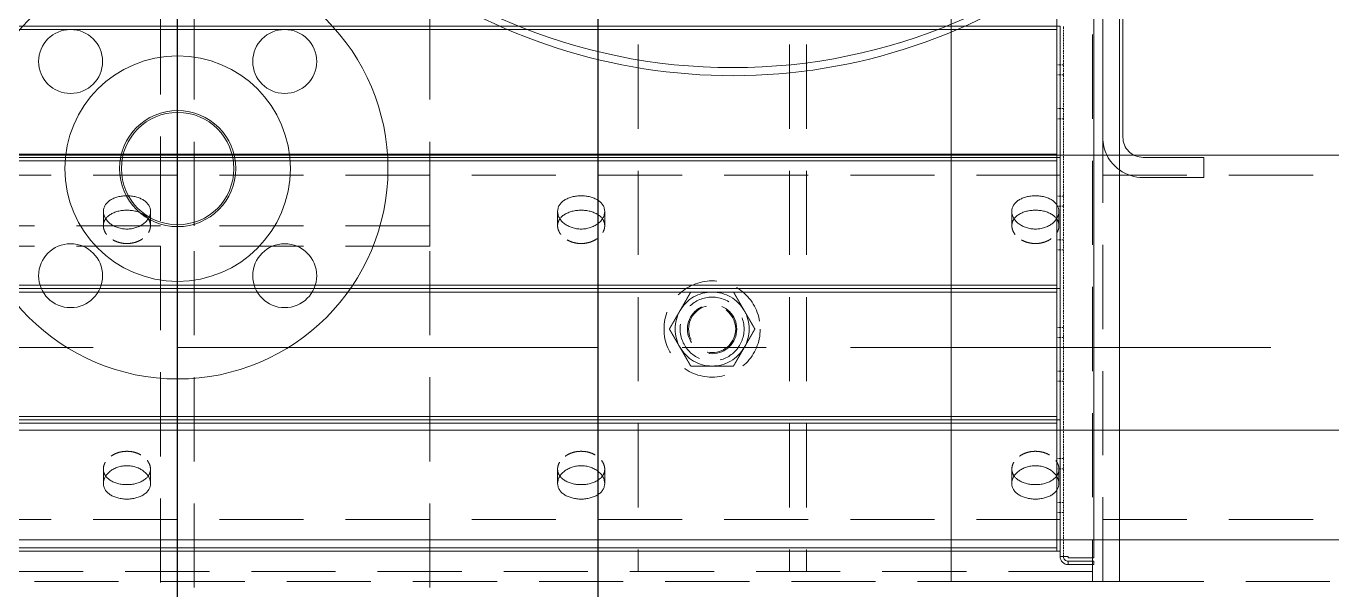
# Model space of a CAD drawing. Header units: millimetres. Extents: x -46397 to 283259, y -8690 to 23983.
# Drawn here: x 3368.2 to 3756.3, y 542.2 to 709.7 of the extents above; entities that cross this region are included whole.
import ezdxf

# ---------------------------------------------------------------- set-up
doc = ezdxf.new("R2010")
doc.units = ezdxf.units.MM
for name, pattern in [('CENTER', [2, 1.25, -0.25, 0.25, -0.25]), ('HIDDEN', [0.375, 0.25, -0.125]), ('HIDDENX2', [0.75, 0.5, -0.25])]:
    doc.linetypes.add(name, pattern=pattern)
for name, color, linetype, lineweight in [('CHUAN NET KHUAT', 4, 'HIDDEN', 0), ('DUONGCHINH', 7, 'Continuous', 25), ('DUONGTAM', 1, 'CENTER', 0)]:
    doc.layers.add(name, color=color, linetype=linetype, lineweight=lineweight)
doc.layers.add('flashshoot', color=7, linetype='Continuous')

# ---------------------------------------------------------------- blocks, each defined once
blk = doc.blocks.new('A$Cd0a137ae')
at = {"color": 3, "linetype": 'HIDDENX2', "lineweight": 0, "ltscale": 50}
for radius in [605, 600, 600]:
    blk.add_circle((0, 2.33), radius, dxfattribs=at)
at = {"color": 2, "linetype": 'Continuous', "lineweight": 0}
blk.add_arc((0, 2.33), 606, 270, 90, dxfattribs=at)
at = {"layer": 'DUONGCHINH', "color": 2}
blk.add_circle((0, 2.33), 606, dxfattribs=at)
at = {"layer": 'DUONGTAM', "ltscale": 100}
blk.add_line((0, 608.33), (0, -603.67), dxfattribs=at)
blk = doc.blocks.new('A$C5f191858')
at = {"color": 150, "linetype": 'Continuous', "lineweight": 0, "ltscale": 10}
for p, q in [((277.67, 438.41), (277.67, -433.74)), ((196.67, 289.33), (196.67, 307.34)), ((202.67, 307.34), (196.67, 307.34)), ((202.67, 307.34), (202.67, 289.33)), ((-195.33, 283.33), (190.67, 283.33)), ((322.67, 282.33), (-327.33, 282.33)), ((322.67, 232.33), (322.67, 282.33)), ((322.67, 232.33), (-327.33, 232.33))]:
    blk.add_line(p, q, dxfattribs=at)
at = {"color": 1, "linetype": 'HIDDENX2', "lineweight": 0, "ltscale": 10}
blk.add_line((322.67, 274.33), (319.67, 274.33), dxfattribs=at)
at = {"color": 150, "linetype": 'Continuous', "lineweight": 0, "ltscale": 10}
for radius, start, end in [(6, 270, 0), (12, 324.3147, 360)]:
    blk.add_arc((190.67, 289.33), radius, start, end, dxfattribs=at)
at = {"layer": 'CHUAN NET KHUAT', "ltscale": 100}
for p, q in [((322.67, 282.33), (322.67, 505.18)), ((322.67, 277.33), (-327.33, 277.33)), ((190.67, 277.33), (-195.33, 277.33)), ((-327.33, 274.33), (322.67, 274.33)), ((319.67, 274.33), (319.67, -269.67)), ((322.67, -227.67), (322.67, 232.33)), ((-324.33, 189.25), (319.67, 189.25)), ((-324.33, 184.25), (319.67, 184.25)), ((-324.33, 139.25), (319.67, 139.25))]:
    blk.add_line(p, q, dxfattribs=at)
at = {"layer": 'CHUAN NET KHUAT', "ltscale": 50}
for radius in [14.3, 9.5, 7.33, 7]:
    blk.add_circle((247.67, 161.25), radius, dxfattribs=at)
for centre, radius, start, end in [((190.67, 289.33), 12, 270, 324.3147), ((247.67, 161.25), 11, 120, 180), ((247.67, 161.25), 11, 60, 120), ((247.67, 161.25), 11, 0, 60), ((247.67, 161.25), 11, 180, 240), ((247.67, 161.25), 11, 300, 0), ((247.67, 161.25), 11, 240, 300)]:
    blk.add_arc(centre, radius, start, end, dxfattribs=at)
for points, weights in [([(242.17, 170.78), (239.62, 169.31), (236.67, 167.6)], [1, 1.03799156647, 1.00007075032]), ([(247.67, 173.96), (244.72, 172.25), (242.17, 170.78)], [1.00007075032, 1.03799156647, 1]), ([(253.17, 170.78), (250.62, 172.25), (247.67, 173.96)], [1, 1.03799156647, 1.00007075032]), ([(258.67, 167.6), (255.72, 169.31), (253.17, 170.78)], [1.00007075032, 1.03799156647, 1]), ([(236.67, 167.6), (236.67, 164.2), (236.67, 161.25)], [1.00007075032, 1.03799156647, 1]), ([(258.67, 161.25), (258.67, 164.2), (258.67, 167.6)], [1, 1.03799156647, 1.00007075032]), ([(236.67, 161.25), (236.67, 158.31), (236.67, 154.9)], [1, 1.03799156647, 1.00007075032]), ([(258.67, 154.9), (258.67, 158.31), (258.67, 161.25)], [1.00007075032, 1.03799156647, 1]), ([(236.67, 154.9), (239.62, 153.2), (242.17, 151.73)], [1.00007075032, 1.03799156647, 1]), ([(242.17, 151.73), (244.72, 150.25), (247.67, 148.55)], [1, 1.03799156647, 1.00007075032]), ([(247.67, 148.55), (250.62, 150.25), (253.17, 151.73)], [1.00007075032, 1.03799156647, 1]), ([(253.17, 151.73), (255.72, 153.2), (258.67, 154.9)], [1, 1.03799156647, 1.00007075032])]:
    blk.add_rational_spline(points, weights, degree=2, dxfattribs=at)
blk = doc.blocks.new('A$Cd06b7b12')
at = {"color": 2, "linetype": 'Continuous', "lineweight": 0}
for p, q in [((2.05, 272.33), (317.95, 272.33)), ((317.95, 264.73), (317.95, 272.33)), ((319, 272.33), (320, 272.33)), ((319, 264.73), (319, 272.33)), ((320, 272.33), (320, 264.73)), ((317.95, 264.73), (317.6, 264.73)), ((317.6, 264.73), (317.6, 262.33)), ((320, 264.73), (319, 264.73)), ((160, 261.33), (121, 261.33)), ((160, 262.33), (199, 262.33)), ((160, 262.33), (160, 261.33)), ((199, 261.33), (160, 261.33)), ((160, -256.67), (160, 261.33)), ((161, -256.67), (161, 261.33)), ((198, 261.33), (198, -256.67)), ((238, 262.33), (199, 262.33)), ((199, 262.33), (199, 261.33)), ((238, 261.33), (199, 261.33)), ((199, 261.33), (199, -256.67)), ((200, -256.67), (200, 261.33)), ((237, 261.33), (237, -256.67)), ((238, 262.33), (277, 262.33)), ((238, 262.33), (238, 261.33)), ((277, 261.33), (238, 261.33)), ((238, -256.67), (238, 261.33)), ((239, -256.67), (239, 261.33)), ((276, 261.33), (276, -256.67)), ((317.6, 262.33), (277, 262.33)), ((277, 262.33), (277, 261.33)), ((277, 261.33), (277, -256.67)), ((316, 261.33), (277, 261.33)), ((278, -256.67), (278, 261.33)), ((315, 261.33), (315, -256.67)), ((316, 262.33), (316, 261.33)), ((316, 261.33), (316, -256.67))]:
    blk.add_line(p, q, dxfattribs=at)
at = {"color": 4, "linetype": 'HIDDENX2', "lineweight": 0}
for p, q in [((317.6, 263.33), (160, 263.33)), ((171.5, 263.33), (171.5, 262.33)), ((171.5, 262.33), (171.5, 261.33)), ((174.5, 263.33), (174.5, 262.33)), ((174.5, 262.33), (174.5, 261.33)), ((184.5, 263.33), (184.5, 262.33)), ((184.5, 262.33), (184.5, 261.33)), ((187.5, 263.33), (187.5, 262.33)), ((187.5, 262.33), (187.5, 261.33)), ((210.5, 263.33), (210.5, 262.33)), ((210.5, 262.33), (210.5, 261.33)), ((213.5, 263.33), (213.5, 262.33)), ((213.5, 262.33), (213.5, 261.33)), ((223.5, 263.33), (223.5, 262.33)), ((223.5, 262.33), (223.5, 261.33)), ((226.5, 263.33), (226.5, 262.33)), ((226.5, 262.33), (226.5, 261.33)), ((249.5, 263.33), (249.5, 262.33)), ((249.5, 262.33), (249.5, 261.33)), ((252.5, 263.33), (252.5, 262.33)), ((252.5, 262.33), (252.5, 261.33)), ((262.5, 263.33), (262.5, 262.33)), ((262.5, 262.33), (262.5, 261.33)), ((265.5, 263.33), (265.5, 262.33)), ((265.5, 262.33), (265.5, 261.33)), ((288.5, 263.33), (288.5, 262.33)), ((288.5, 262.33), (288.5, 261.33)), ((291.5, 263.33), (291.5, 262.33)), ((291.5, 262.33), (291.5, 261.33)), ((301.5, 263.33), (301.5, 262.33)), ((301.5, 262.33), (301.5, 261.33)), ((304.5, 263.33), (304.5, 262.33)), ((304.5, 262.33), (304.5, 261.33))]:
    blk.add_line(p, q, dxfattribs=at)
at = {"color": 2, "linetype": 'Continuous', "lineweight": 0}
for radius, end in [(1.4, 360), (2.4, 0)]:
    blk.add_arc((317.6, 264.73), radius, 270, end, dxfattribs=at)
blk = doc.blocks.new('A$C87972526')
at = {"color": 5, "linetype": 'Continuous', "lineweight": 0}
blk.add_circle((0, 2.34), 656, dxfattribs=at)
blk = doc.blocks.new('ksajd jkajkdqwe')
at = {"color": 2, "linetype": 'Continuous', "lineweight": 0, "ltscale": 10}
for centre, radius in [((5004.75, -199.95), 62.5), ((4972.93, -168.13), 9.5), ((5036.57, -168.13), 9.5), ((5004.75, -199.95), 33.5), ((5004.75, -199.95), 17.25), ((5004.75, -199.95), 16.7), ((4972.93, -231.77), 9.5), ((5036.57, -231.77), 9.5)]:
    blk.add_circle(centre, radius, dxfattribs=at)
blk.add_arc((5169.67, -2.33), 170, 214.6951, 0, dxfattribs=at)
blk = doc.blocks.new('A$C709efb1f')
at = {"color": 150, "linetype": 'Continuous', "lineweight": 0, "ltscale": 10}
for p, q in [((195.98, 1125), (195.98, -3000)), ((310.28, 1125), (310.28, -3000))]:
    blk.add_line(p, q, dxfattribs=at)
at = {"color": 1, "linetype": 'HIDDENX2', "lineweight": 0, "ltscale": 50}
for p, q in [((202, 1125), (202, -3000)), ((304.26, 1125), (304.26, -3000))]:
    blk.add_line(p, q, dxfattribs=at)
at = {"color": 1, "linetype": 'HIDDENX2', "lineweight": 0, "ltscale": 10}
for p, q in [((212.72, 262), (216.98, 262)), ((289.29, 262), (293.54, 262)), ((212.72, 248), (216.98, 248)), ((289.29, 248), (293.54, 248)), ((212.72, 127), (216.98, 127)), ((289.29, 127), (293.54, 127)), ((212.72, 113), (216.98, 113)), ((289.29, 113), (293.54, 113)), ((212.72, -8), (216.98, -8)), ((289.29, -8), (293.54, -8)), ((212.72, -22), (216.98, -22)), ((289.29, -22), (293.54, -22))]:
    blk.add_line(p, q, dxfattribs=at)
at = {"color": 150, "linetype": 'Continuous', "lineweight": 0, "ltscale": 10}
for points, knots in [([(217.97, 255), (217.97, 254.56), (217.94, 254.11), (217.8, 253.2), (217.69, 252.75), (217.41, 251.89), (217.24, 251.48), (216.84, 250.71), (216.61, 250.36), (216.13, 249.74), (215.87, 249.45), (215.29, 248.93), (214.98, 248.71), (214.34, 248.35), (214.01, 248.22), (213.36, 248.04), (213.03, 248), (212.41, 248), (212.09, 248.04), (211.47, 248.22), (211.16, 248.35), (210.58, 248.71), (210.3, 248.93), (209.8, 249.45), (209.57, 249.74), (209.17, 250.36), (208.99, 250.71), (208.66, 251.48), (208.52, 251.89), (208.3, 252.75), (208.21, 253.2), (208.1, 254.11), (208.07, 254.56), (208.07, 255.44), (208.1, 255.89), (208.21, 256.8), (208.3, 257.25), (208.52, 258.11), (208.66, 258.52), (208.99, 259.29), (209.17, 259.64), (209.57, 260.26), (209.8, 260.55), (210.3, 261.07), (210.58, 261.29), (211.16, 261.65), (211.47, 261.78), (212.09, 261.96), (212.41, 262), (213.03, 262), (213.36, 261.96), (214.01, 261.78), (214.34, 261.65), (214.98, 261.29), (215.29, 261.07), (215.87, 260.55), (216.13, 260.26), (216.61, 259.64), (216.84, 259.29), (217.24, 258.52), (217.41, 258.11), (217.69, 257.25), (217.8, 256.8), (217.94, 255.89), (217.97, 255.44), (217.97, 255)], [0, 0, 0, 0, 1.319832, 1.319832, 2.639664, 2.639664, 3.959497, 3.959497, 5.279329, 5.279329, 6.599151, 6.599151, 7.918973, 7.918973, 9.238795, 9.238795, 10.558617, 10.558617, 11.878439, 11.878439, 13.198261, 13.198261, 14.518084, 14.518084, 15.837906, 15.837906, 17.157738, 17.157738, 18.47757, 18.47757, 19.797402, 19.797402, 21.117235, 21.117235, 22.437067, 22.437067, 23.756899, 23.756899, 25.076731, 25.076731, 26.396564, 26.396564, 27.716386, 27.716386, 29.036208, 29.036208, 30.35603, 30.35603, 31.675852, 31.675852, 32.995674, 32.995674, 34.315496, 34.315496, 35.635318, 35.635318, 36.95514, 36.95514, 38.274973, 38.274973, 39.594805, 39.594805, 40.914637, 40.914637, 42.234469, 42.234469, 42.234469, 42.234469]), ([(214.91, 261.32), (214.7, 261.17), (214.5, 261), (214.07, 260.55), (213.84, 260.26), (213.45, 259.64), (213.26, 259.29), (212.94, 258.52), (212.81, 258.11), (212.58, 257.25), (212.5, 256.8), (212.39, 255.89), (212.37, 255.44), (212.37, 254.56), (212.39, 254.11), (212.5, 253.2), (212.58, 252.75), (212.81, 251.89), (212.94, 251.48), (213.26, 250.71), (213.45, 250.36), (213.84, 249.74), (214.07, 249.45), (214.5, 249), (214.7, 248.83), (214.91, 248.68)], [13.547032, 13.547032, 13.547032, 13.547032, 14.522015, 14.522015, 15.842193, 15.842193, 17.162386, 17.162386, 18.48258, 18.48258, 19.802773, 19.802773, 21.122966, 21.122966, 22.44316, 22.44316, 23.763353, 23.763353, 25.083546, 25.083546, 26.40374, 26.40374, 27.723917, 27.723917, 28.6989, 28.6989, 28.6989, 28.6989]), ([(288.29, 255), (288.29, 255.44), (288.32, 255.89), (288.46, 256.8), (288.57, 257.25), (288.85, 258.11), (289.03, 258.52), (289.43, 259.29), (289.65, 259.64), (290.13, 260.26), (290.4, 260.55), (290.97, 261.07), (291.28, 261.29), (291.92, 261.65), (292.25, 261.78), (292.91, 261.96), (293.23, 262), (293.85, 262), (294.17, 261.96), (294.8, 261.78), (295.1, 261.65), (295.68, 261.29), (295.96, 261.07), (296.46, 260.55), (296.69, 260.26), (297.09, 259.64), (297.28, 259.29), (297.6, 258.52), (297.74, 258.11), (297.97, 257.25), (298.05, 256.8), (298.16, 255.89), (298.19, 255.44), (298.19, 254.56), (298.16, 254.11), (298.05, 253.2), (297.97, 252.75), (297.74, 251.89), (297.6, 251.48), (297.28, 250.71), (297.09, 250.36), (296.69, 249.74), (296.46, 249.45), (295.96, 248.93), (295.68, 248.71), (295.1, 248.35), (294.8, 248.22), (294.17, 248.04), (293.85, 248), (293.23, 248), (292.91, 248.04), (292.25, 248.22), (291.92, 248.35), (291.28, 248.71), (290.97, 248.93), (290.4, 249.45), (290.13, 249.74), (289.65, 250.36), (289.43, 250.71), (289.03, 251.48), (288.85, 251.89), (288.57, 252.75), (288.46, 253.2), (288.32, 254.11), (288.29, 254.56), (288.29, 255)], [0, 0, 0, 0, 1.319832, 1.319832, 2.639664, 2.639664, 3.959497, 3.959497, 5.279329, 5.279329, 6.599151, 6.599151, 7.918973, 7.918973, 9.238795, 9.238795, 10.558617, 10.558617, 11.878439, 11.878439, 13.198261, 13.198261, 14.518084, 14.518084, 15.837906, 15.837906, 17.157738, 17.157738, 18.47757, 18.47757, 19.797402, 19.797402, 21.117235, 21.117235, 22.437067, 22.437067, 23.756899, 23.756899, 25.076731, 25.076731, 26.396564, 26.396564, 27.716386, 27.716386, 29.036208, 29.036208, 30.35603, 30.35603, 31.675852, 31.675852, 32.995674, 32.995674, 34.315496, 34.315496, 35.635318, 35.635318, 36.95514, 36.95514, 38.274973, 38.274973, 39.594805, 39.594805, 40.914637, 40.914637, 42.234469, 42.234469, 42.234469, 42.234469]), ([(291.35, 248.68), (291.56, 248.83), (291.76, 249), (292.19, 249.45), (292.42, 249.74), (292.81, 250.36), (293, 250.71), (293.32, 251.48), (293.46, 251.89), (293.68, 252.75), (293.76, 253.2), (293.87, 254.11), (293.9, 254.56), (293.9, 255.44), (293.87, 255.89), (293.76, 256.8), (293.68, 257.25), (293.46, 258.11), (293.32, 258.52), (293, 259.29), (292.81, 259.64), (292.42, 260.26), (292.19, 260.55), (291.76, 261), (291.56, 261.17), (291.35, 261.32)], [13.547032, 13.547032, 13.547032, 13.547032, 14.522015, 14.522015, 15.842193, 15.842193, 17.162386, 17.162386, 18.48258, 18.48258, 19.802773, 19.802773, 21.122966, 21.122966, 22.44316, 22.44316, 23.763353, 23.763353, 25.083546, 25.083546, 26.40374, 26.40374, 27.723917, 27.723917, 28.6989, 28.6989, 28.6989, 28.6989]), ([(217.97, 120), (217.97, 119.56), (217.94, 119.11), (217.8, 118.2), (217.69, 117.75), (217.41, 116.89), (217.24, 116.48), (216.84, 115.71), (216.61, 115.36), (216.13, 114.74), (215.87, 114.45), (215.29, 113.93), (214.98, 113.71), (214.34, 113.35), (214.01, 113.22), (213.36, 113.04), (213.03, 113), (212.41, 113), (212.09, 113.04), (211.47, 113.22), (211.16, 113.35), (210.58, 113.71), (210.3, 113.93), (209.8, 114.45), (209.57, 114.74), (209.17, 115.36), (208.99, 115.71), (208.66, 116.48), (208.52, 116.89), (208.3, 117.75), (208.21, 118.2), (208.1, 119.11), (208.07, 119.56), (208.07, 120.44), (208.1, 120.89), (208.21, 121.8), (208.3, 122.25), (208.52, 123.11), (208.66, 123.52), (208.99, 124.29), (209.17, 124.64), (209.57, 125.26), (209.8, 125.55), (210.3, 126.07), (210.58, 126.29), (211.16, 126.65), (211.47, 126.78), (212.09, 126.96), (212.41, 127), (213.03, 127), (213.36, 126.96), (214.01, 126.78), (214.34, 126.65), (214.98, 126.29), (215.29, 126.07), (215.87, 125.55), (216.13, 125.26), (216.61, 124.64), (216.84, 124.29), (217.24, 123.52), (217.41, 123.11), (217.69, 122.25), (217.8, 121.8), (217.94, 120.89), (217.97, 120.44), (217.97, 120)], [0, 0, 0, 0, 1.319832, 1.319832, 2.639664, 2.639664, 3.959497, 3.959497, 5.279329, 5.279329, 6.599151, 6.599151, 7.918973, 7.918973, 9.238795, 9.238795, 10.558617, 10.558617, 11.878439, 11.878439, 13.198261, 13.198261, 14.518084, 14.518084, 15.837906, 15.837906, 17.157738, 17.157738, 18.47757, 18.47757, 19.797402, 19.797402, 21.117235, 21.117235, 22.437067, 22.437067, 23.756899, 23.756899, 25.076731, 25.076731, 26.396564, 26.396564, 27.716386, 27.716386, 29.036208, 29.036208, 30.35603, 30.35603, 31.675852, 31.675852, 32.995674, 32.995674, 34.315496, 34.315496, 35.635318, 35.635318, 36.95514, 36.95514, 38.274973, 38.274973, 39.594805, 39.594805, 40.914637, 40.914637, 42.234469, 42.234469, 42.234469, 42.234469]), ([(214.91, 126.32), (214.7, 126.17), (214.5, 126), (214.07, 125.55), (213.84, 125.26), (213.45, 124.64), (213.26, 124.29), (212.94, 123.52), (212.81, 123.11), (212.58, 122.25), (212.5, 121.8), (212.39, 120.89), (212.37, 120.44), (212.37, 119.56), (212.39, 119.11), (212.5, 118.2), (212.58, 117.75), (212.81, 116.89), (212.94, 116.48), (213.26, 115.71), (213.45, 115.36), (213.84, 114.74), (214.07, 114.45), (214.5, 114), (214.7, 113.83), (214.91, 113.68)], [13.547032, 13.547032, 13.547032, 13.547032, 14.522015, 14.522015, 15.842193, 15.842193, 17.162386, 17.162386, 18.48258, 18.48258, 19.802773, 19.802773, 21.122966, 21.122966, 22.44316, 22.44316, 23.763353, 23.763353, 25.083546, 25.083546, 26.40374, 26.40374, 27.723917, 27.723917, 28.6989, 28.6989, 28.6989, 28.6989]), ([(288.29, 120), (288.29, 120.44), (288.32, 120.89), (288.46, 121.8), (288.57, 122.25), (288.85, 123.11), (289.03, 123.52), (289.43, 124.29), (289.65, 124.64), (290.13, 125.26), (290.4, 125.55), (290.97, 126.07), (291.28, 126.29), (291.92, 126.65), (292.25, 126.78), (292.91, 126.96), (293.23, 127), (293.85, 127), (294.17, 126.96), (294.8, 126.78), (295.1, 126.65), (295.68, 126.29), (295.96, 126.07), (296.46, 125.55), (296.69, 125.26), (297.09, 124.64), (297.28, 124.29), (297.6, 123.52), (297.74, 123.11), (297.97, 122.25), (298.05, 121.8), (298.16, 120.89), (298.19, 120.44), (298.19, 119.56), (298.16, 119.11), (298.05, 118.2), (297.97, 117.75), (297.74, 116.89), (297.6, 116.48), (297.28, 115.71), (297.09, 115.36), (296.69, 114.74), (296.46, 114.45), (295.96, 113.93), (295.68, 113.71), (295.1, 113.35), (294.8, 113.22), (294.17, 113.04), (293.85, 113), (293.23, 113), (292.91, 113.04), (292.25, 113.22), (291.92, 113.35), (291.28, 113.71), (290.97, 113.93), (290.4, 114.45), (290.13, 114.74), (289.65, 115.36), (289.43, 115.71), (289.03, 116.48), (288.85, 116.89), (288.57, 117.75), (288.46, 118.2), (288.32, 119.11), (288.29, 119.56), (288.29, 120)], [0, 0, 0, 0, 1.319832, 1.319832, 2.639664, 2.639664, 3.959497, 3.959497, 5.279329, 5.279329, 6.599151, 6.599151, 7.918973, 7.918973, 9.238795, 9.238795, 10.558617, 10.558617, 11.878439, 11.878439, 13.198261, 13.198261, 14.518084, 14.518084, 15.837906, 15.837906, 17.157738, 17.157738, 18.47757, 18.47757, 19.797402, 19.797402, 21.117235, 21.117235, 22.437067, 22.437067, 23.756899, 23.756899, 25.076731, 25.076731, 26.396564, 26.396564, 27.716386, 27.716386, 29.036208, 29.036208, 30.35603, 30.35603, 31.675852, 31.675852, 32.995674, 32.995674, 34.315496, 34.315496, 35.635318, 35.635318, 36.95514, 36.95514, 38.274973, 38.274973, 39.594805, 39.594805, 40.914637, 40.914637, 42.234469, 42.234469, 42.234469, 42.234469]), ([(291.35, 113.68), (291.56, 113.83), (291.76, 114), (292.19, 114.45), (292.42, 114.74), (292.81, 115.36), (293, 115.71), (293.32, 116.48), (293.46, 116.89), (293.68, 117.75), (293.76, 118.2), (293.87, 119.11), (293.9, 119.56), (293.9, 120.44), (293.87, 120.89), (293.76, 121.8), (293.68, 122.25), (293.46, 123.11), (293.32, 123.52), (293, 124.29), (292.81, 124.64), (292.42, 125.26), (292.19, 125.55), (291.76, 126), (291.56, 126.17), (291.35, 126.32)], [13.547032, 13.547032, 13.547032, 13.547032, 14.522015, 14.522015, 15.842193, 15.842193, 17.162386, 17.162386, 18.48258, 18.48258, 19.802773, 19.802773, 21.122966, 21.122966, 22.44316, 22.44316, 23.763353, 23.763353, 25.083546, 25.083546, 26.40374, 26.40374, 27.723917, 27.723917, 28.6989, 28.6989, 28.6989, 28.6989]), ([(217.97, -15), (217.97, -15.44), (217.94, -15.89), (217.8, -16.8), (217.69, -17.25), (217.41, -18.11), (217.24, -18.52), (216.84, -19.29), (216.61, -19.64), (216.13, -20.26), (215.87, -20.55), (215.29, -21.07), (214.98, -21.29), (214.34, -21.65), (214.01, -21.78), (213.36, -21.96), (213.03, -22), (212.41, -22), (212.09, -21.96), (211.47, -21.78), (211.16, -21.65), (210.58, -21.29), (210.3, -21.07), (209.8, -20.55), (209.57, -20.26), (209.17, -19.64), (208.99, -19.29), (208.66, -18.52), (208.52, -18.11), (208.3, -17.25), (208.21, -16.8), (208.1, -15.89), (208.07, -15.44), (208.07, -14.56), (208.1, -14.11), (208.21, -13.2), (208.3, -12.75), (208.52, -11.89), (208.66, -11.48), (208.99, -10.71), (209.17, -10.36), (209.57, -9.74), (209.8, -9.45), (210.3, -8.93), (210.58, -8.71), (211.16, -8.35), (211.47, -8.22), (212.09, -8.04), (212.41, -8), (213.03, -8), (213.36, -8.04), (214.01, -8.22), (214.34, -8.35), (214.98, -8.71), (215.29, -8.93), (215.87, -9.45), (216.13, -9.74), (216.61, -10.36), (216.84, -10.71), (217.24, -11.48), (217.41, -11.89), (217.69, -12.75), (217.8, -13.2), (217.94, -14.11), (217.97, -14.56), (217.97, -15)], [0, 0, 0, 0, 1.319832, 1.319832, 2.639664, 2.639664, 3.959497, 3.959497, 5.279329, 5.279329, 6.599151, 6.599151, 7.918973, 7.918973, 9.238795, 9.238795, 10.558617, 10.558617, 11.878439, 11.878439, 13.198261, 13.198261, 14.518084, 14.518084, 15.837906, 15.837906, 17.157738, 17.157738, 18.47757, 18.47757, 19.797402, 19.797402, 21.117235, 21.117235, 22.437067, 22.437067, 23.756899, 23.756899, 25.076731, 25.076731, 26.396564, 26.396564, 27.716386, 27.716386, 29.036208, 29.036208, 30.35603, 30.35603, 31.675852, 31.675852, 32.995674, 32.995674, 34.315496, 34.315496, 35.635318, 35.635318, 36.95514, 36.95514, 38.274973, 38.274973, 39.594805, 39.594805, 40.914637, 40.914637, 42.234469, 42.234469, 42.234469, 42.234469]), ([(214.91, -8.68), (214.7, -8.83), (214.5, -9), (214.07, -9.45), (213.84, -9.74), (213.45, -10.36), (213.26, -10.71), (212.94, -11.48), (212.81, -11.89), (212.58, -12.75), (212.5, -13.2), (212.39, -14.11), (212.37, -14.56), (212.37, -15.44), (212.39, -15.89), (212.5, -16.8), (212.58, -17.25), (212.81, -18.11), (212.94, -18.52), (213.26, -19.29), (213.45, -19.64), (213.84, -20.26), (214.07, -20.55), (214.5, -21), (214.7, -21.17), (214.91, -21.32)], [13.547032, 13.547032, 13.547032, 13.547032, 14.522015, 14.522015, 15.842193, 15.842193, 17.162386, 17.162386, 18.48258, 18.48258, 19.802773, 19.802773, 21.122966, 21.122966, 22.44316, 22.44316, 23.763353, 23.763353, 25.083546, 25.083546, 26.40374, 26.40374, 27.723917, 27.723917, 28.6989, 28.6989, 28.6989, 28.6989]), ([(288.29, -15), (288.29, -14.56), (288.32, -14.11), (288.46, -13.2), (288.57, -12.75), (288.85, -11.89), (289.03, -11.48), (289.43, -10.71), (289.65, -10.36), (290.13, -9.74), (290.4, -9.45), (290.97, -8.93), (291.28, -8.71), (291.92, -8.35), (292.25, -8.22), (292.91, -8.04), (293.23, -8), (293.85, -8), (294.17, -8.04), (294.8, -8.22), (295.1, -8.35), (295.68, -8.71), (295.96, -8.93), (296.46, -9.45), (296.69, -9.74), (297.09, -10.36), (297.28, -10.71), (297.6, -11.48), (297.74, -11.89), (297.97, -12.75), (298.05, -13.2), (298.16, -14.11), (298.19, -14.56), (298.19, -15.44), (298.16, -15.89), (298.05, -16.8), (297.97, -17.25), (297.74, -18.11), (297.6, -18.52), (297.28, -19.29), (297.09, -19.64), (296.69, -20.26), (296.46, -20.55), (295.96, -21.07), (295.68, -21.29), (295.1, -21.65), (294.8, -21.78), (294.17, -21.96), (293.85, -22), (293.23, -22), (292.91, -21.96), (292.25, -21.78), (291.92, -21.65), (291.28, -21.29), (290.97, -21.07), (290.4, -20.55), (290.13, -20.26), (289.65, -19.64), (289.43, -19.29), (289.03, -18.52), (288.85, -18.11), (288.57, -17.25), (288.46, -16.8), (288.32, -15.89), (288.29, -15.44), (288.29, -15)], [0, 0, 0, 0, 1.319832, 1.319832, 2.639664, 2.639664, 3.959497, 3.959497, 5.279329, 5.279329, 6.599151, 6.599151, 7.918973, 7.918973, 9.238795, 9.238795, 10.558617, 10.558617, 11.878439, 11.878439, 13.198261, 13.198261, 14.518084, 14.518084, 15.837906, 15.837906, 17.157738, 17.157738, 18.47757, 18.47757, 19.797402, 19.797402, 21.117235, 21.117235, 22.437067, 22.437067, 23.756899, 23.756899, 25.076731, 25.076731, 26.396564, 26.396564, 27.716386, 27.716386, 29.036208, 29.036208, 30.35603, 30.35603, 31.675852, 31.675852, 32.995674, 32.995674, 34.315496, 34.315496, 35.635318, 35.635318, 36.95514, 36.95514, 38.274973, 38.274973, 39.594805, 39.594805, 40.914637, 40.914637, 42.234469, 42.234469, 42.234469, 42.234469]), ([(291.35, -21.32), (291.56, -21.17), (291.76, -21), (292.19, -20.55), (292.42, -20.26), (292.81, -19.64), (293, -19.29), (293.32, -18.52), (293.46, -18.11), (293.68, -17.25), (293.76, -16.8), (293.87, -15.89), (293.9, -15.44), (293.9, -14.56), (293.87, -14.11), (293.76, -13.2), (293.68, -12.75), (293.46, -11.89), (293.32, -11.48), (293, -10.71), (292.81, -10.36), (292.42, -9.74), (292.19, -9.45), (291.76, -9), (291.56, -8.83), (291.35, -8.68)], [13.547032, 13.547032, 13.547032, 13.547032, 14.522015, 14.522015, 15.842193, 15.842193, 17.162386, 17.162386, 18.48258, 18.48258, 19.802773, 19.802773, 21.122966, 21.122966, 22.44316, 22.44316, 23.763353, 23.763353, 25.083546, 25.083546, 26.40374, 26.40374, 27.723917, 27.723917, 28.6989, 28.6989, 28.6989, 28.6989])]:
    blk.add_open_spline(points, degree=3, knots=knots, dxfattribs=at)
at = {"color": 1, "linetype": 'HIDDENX2', "lineweight": 0, "ltscale": 10}
for points, knots in [([(222.27, 255), (222.27, 255.44), (222.23, 255.89), (222.09, 256.8), (221.98, 257.25), (221.7, 258.11), (221.52, 258.52), (221.12, 259.29), (220.89, 259.64), (220.41, 260.26), (220.14, 260.55), (219.55, 261.07), (219.24, 261.29), (218.6, 261.65), (218.27, 261.78), (217.61, 261.96), (217.29, 262), (216.67, 262), (216.35, 261.96), (215.73, 261.78), (215.42, 261.65), (215.06, 261.42), (214.98, 261.37), (214.91, 261.32)], [0, 0, 0, 0, 1.320193, 1.320193, 2.640387, 2.640387, 3.96058, 3.96058, 5.280773, 5.280773, 6.600951, 6.600951, 7.921128, 7.921128, 9.241306, 9.241306, 10.561483, 10.561483, 11.881661, 11.881661, 13.201838, 13.201838, 13.547032, 13.547032, 13.547032, 13.547032]), ([(291.35, 261.32), (291.28, 261.37), (291.21, 261.42), (290.84, 261.65), (290.54, 261.78), (289.91, 261.96), (289.6, 262), (288.97, 262), (288.65, 261.96), (287.99, 261.78), (287.66, 261.65), (287.02, 261.29), (286.71, 261.07), (286.13, 260.55), (285.86, 260.26), (285.38, 259.64), (285.15, 259.29), (284.74, 258.52), (284.57, 258.11), (284.28, 257.25), (284.17, 256.8), (284.03, 255.89), (284, 255.44), (284, 255)], [28.6989, 28.6989, 28.6989, 28.6989, 29.044094, 29.044094, 30.364272, 30.364272, 31.684449, 31.684449, 33.004627, 33.004627, 34.324804, 34.324804, 35.644982, 35.644982, 36.965159, 36.965159, 38.285352, 38.285352, 39.605546, 39.605546, 40.925739, 40.925739, 42.245932, 42.245932, 42.245932, 42.245932]), ([(214.91, 248.68), (214.98, 248.63), (215.06, 248.58), (215.42, 248.35), (215.73, 248.22), (216.35, 248.04), (216.67, 248), (217.29, 248), (217.61, 248.04), (218.27, 248.22), (218.6, 248.35), (219.24, 248.71), (219.55, 248.93), (220.14, 249.45), (220.41, 249.74), (220.89, 250.36), (221.12, 250.71), (221.52, 251.48), (221.7, 251.89), (221.98, 252.75), (222.09, 253.2), (222.23, 254.11), (222.27, 254.56), (222.27, 255)], [28.6989, 28.6989, 28.6989, 28.6989, 29.044094, 29.044094, 30.364272, 30.364272, 31.684449, 31.684449, 33.004627, 33.004627, 34.324804, 34.324804, 35.644982, 35.644982, 36.965159, 36.965159, 38.285352, 38.285352, 39.605546, 39.605546, 40.925739, 40.925739, 42.245932, 42.245932, 42.245932, 42.245932]), ([(284, 255), (284, 254.56), (284.03, 254.11), (284.17, 253.2), (284.28, 252.75), (284.57, 251.89), (284.74, 251.48), (285.15, 250.71), (285.38, 250.36), (285.86, 249.74), (286.13, 249.45), (286.71, 248.93), (287.02, 248.71), (287.66, 248.35), (287.99, 248.22), (288.65, 248.04), (288.97, 248), (289.6, 248), (289.91, 248.04), (290.54, 248.22), (290.84, 248.35), (291.21, 248.58), (291.28, 248.63), (291.35, 248.68)], [0, 0, 0, 0, 1.320193, 1.320193, 2.640387, 2.640387, 3.96058, 3.96058, 5.280773, 5.280773, 6.600951, 6.600951, 7.921128, 7.921128, 9.241306, 9.241306, 10.561483, 10.561483, 11.881661, 11.881661, 13.201838, 13.201838, 13.547032, 13.547032, 13.547032, 13.547032]), ([(222.27, 120), (222.27, 120.44), (222.23, 120.89), (222.09, 121.8), (221.98, 122.25), (221.7, 123.11), (221.52, 123.52), (221.12, 124.29), (220.89, 124.64), (220.41, 125.26), (220.14, 125.55), (219.55, 126.07), (219.24, 126.29), (218.6, 126.65), (218.27, 126.78), (217.61, 126.96), (217.29, 127), (216.67, 127), (216.35, 126.96), (215.73, 126.78), (215.42, 126.65), (215.06, 126.42), (214.98, 126.37), (214.91, 126.32)], [0, 0, 0, 0, 1.320193, 1.320193, 2.640387, 2.640387, 3.96058, 3.96058, 5.280773, 5.280773, 6.600951, 6.600951, 7.921128, 7.921128, 9.241306, 9.241306, 10.561483, 10.561483, 11.881661, 11.881661, 13.201838, 13.201838, 13.547032, 13.547032, 13.547032, 13.547032]), ([(291.35, 126.32), (291.28, 126.37), (291.21, 126.42), (290.84, 126.65), (290.54, 126.78), (289.91, 126.96), (289.6, 127), (288.97, 127), (288.65, 126.96), (287.99, 126.78), (287.66, 126.65), (287.02, 126.29), (286.71, 126.07), (286.13, 125.55), (285.86, 125.26), (285.38, 124.64), (285.15, 124.29), (284.74, 123.52), (284.57, 123.11), (284.28, 122.25), (284.17, 121.8), (284.03, 120.89), (284, 120.44), (284, 120)], [28.6989, 28.6989, 28.6989, 28.6989, 29.044094, 29.044094, 30.364272, 30.364272, 31.684449, 31.684449, 33.004627, 33.004627, 34.324804, 34.324804, 35.644982, 35.644982, 36.965159, 36.965159, 38.285352, 38.285352, 39.605546, 39.605546, 40.925739, 40.925739, 42.245932, 42.245932, 42.245932, 42.245932]), ([(214.91, 113.68), (214.98, 113.63), (215.06, 113.58), (215.42, 113.35), (215.73, 113.22), (216.35, 113.04), (216.67, 113), (217.29, 113), (217.61, 113.04), (218.27, 113.22), (218.6, 113.35), (219.24, 113.71), (219.55, 113.93), (220.14, 114.45), (220.41, 114.74), (220.89, 115.36), (221.12, 115.71), (221.52, 116.48), (221.7, 116.89), (221.98, 117.75), (222.09, 118.2), (222.23, 119.11), (222.27, 119.56), (222.27, 120)], [28.6989, 28.6989, 28.6989, 28.6989, 29.044094, 29.044094, 30.364272, 30.364272, 31.684449, 31.684449, 33.004627, 33.004627, 34.324804, 34.324804, 35.644982, 35.644982, 36.965159, 36.965159, 38.285352, 38.285352, 39.605546, 39.605546, 40.925739, 40.925739, 42.245932, 42.245932, 42.245932, 42.245932]), ([(284, 120), (284, 119.56), (284.03, 119.11), (284.17, 118.2), (284.28, 117.75), (284.57, 116.89), (284.74, 116.48), (285.15, 115.71), (285.38, 115.36), (285.86, 114.74), (286.13, 114.45), (286.71, 113.93), (287.02, 113.71), (287.66, 113.35), (287.99, 113.22), (288.65, 113.04), (288.97, 113), (289.6, 113), (289.91, 113.04), (290.54, 113.22), (290.84, 113.35), (291.21, 113.58), (291.28, 113.63), (291.35, 113.68)], [0, 0, 0, 0, 1.320193, 1.320193, 2.640387, 2.640387, 3.96058, 3.96058, 5.280773, 5.280773, 6.600951, 6.600951, 7.921128, 7.921128, 9.241306, 9.241306, 10.561483, 10.561483, 11.881661, 11.881661, 13.201838, 13.201838, 13.547032, 13.547032, 13.547032, 13.547032]), ([(222.27, -15), (222.27, -14.56), (222.23, -14.11), (222.09, -13.2), (221.98, -12.75), (221.7, -11.89), (221.52, -11.48), (221.12, -10.71), (220.89, -10.36), (220.41, -9.74), (220.14, -9.45), (219.55, -8.93), (219.24, -8.71), (218.6, -8.35), (218.27, -8.22), (217.61, -8.04), (217.29, -8), (216.67, -8), (216.35, -8.04), (215.73, -8.22), (215.42, -8.35), (215.06, -8.58), (214.98, -8.63), (214.91, -8.68)], [0, 0, 0, 0, 1.320193, 1.320193, 2.640387, 2.640387, 3.96058, 3.96058, 5.280773, 5.280773, 6.600951, 6.600951, 7.921128, 7.921128, 9.241306, 9.241306, 10.561483, 10.561483, 11.881661, 11.881661, 13.201838, 13.201838, 13.547032, 13.547032, 13.547032, 13.547032]), ([(291.35, -8.68), (291.28, -8.63), (291.21, -8.58), (290.84, -8.35), (290.54, -8.22), (289.91, -8.04), (289.6, -8), (288.97, -8), (288.65, -8.04), (287.99, -8.22), (287.66, -8.35), (287.02, -8.71), (286.71, -8.93), (286.13, -9.45), (285.86, -9.74), (285.38, -10.36), (285.15, -10.71), (284.74, -11.48), (284.57, -11.89), (284.28, -12.75), (284.17, -13.2), (284.03, -14.11), (284, -14.56), (284, -15)], [28.6989, 28.6989, 28.6989, 28.6989, 29.044094, 29.044094, 30.364272, 30.364272, 31.684449, 31.684449, 33.004627, 33.004627, 34.324804, 34.324804, 35.644982, 35.644982, 36.965159, 36.965159, 38.285352, 38.285352, 39.605546, 39.605546, 40.925739, 40.925739, 42.245932, 42.245932, 42.245932, 42.245932]), ([(214.91, -21.32), (214.98, -21.37), (215.06, -21.42), (215.42, -21.65), (215.73, -21.78), (216.35, -21.96), (216.67, -22), (217.29, -22), (217.61, -21.96), (218.27, -21.78), (218.6, -21.65), (219.24, -21.29), (219.55, -21.07), (220.14, -20.55), (220.41, -20.26), (220.89, -19.64), (221.12, -19.29), (221.52, -18.52), (221.7, -18.11), (221.98, -17.25), (222.09, -16.8), (222.23, -15.89), (222.27, -15.44), (222.27, -15)], [28.6989, 28.6989, 28.6989, 28.6989, 29.044094, 29.044094, 30.364272, 30.364272, 31.684449, 31.684449, 33.004627, 33.004627, 34.324804, 34.324804, 35.644982, 35.644982, 36.965159, 36.965159, 38.285352, 38.285352, 39.605546, 39.605546, 40.925739, 40.925739, 42.245932, 42.245932, 42.245932, 42.245932]), ([(284, -15), (284, -15.44), (284.03, -15.89), (284.17, -16.8), (284.28, -17.25), (284.57, -18.11), (284.74, -18.52), (285.15, -19.29), (285.38, -19.64), (285.86, -20.26), (286.13, -20.55), (286.71, -21.07), (287.02, -21.29), (287.66, -21.65), (287.99, -21.78), (288.65, -21.96), (288.97, -22), (289.6, -22), (289.91, -21.96), (290.54, -21.78), (290.84, -21.65), (291.21, -21.42), (291.28, -21.37), (291.35, -21.32)], [0, 0, 0, 0, 1.320193, 1.320193, 2.640387, 2.640387, 3.96058, 3.96058, 5.280773, 5.280773, 6.600951, 6.600951, 7.921128, 7.921128, 9.241306, 9.241306, 10.561483, 10.561483, 11.881661, 11.881661, 13.201838, 13.201838, 13.547032, 13.547032, 13.547032, 13.547032])]:
    blk.add_open_spline(points, degree=3, knots=knots, dxfattribs=at)
at = {"layer": 'DUONGTAM', "ltscale": 100}
blk.add_line((253.13, 1125), (253.13, -3000), dxfattribs=at)
blk = doc.blocks.new('A$Cda035db7')
at = {"layer": 'DUONGCHINH', "color": 2, "ltscale": 10}
blk.add_line((990, 0), (0, 0), dxfattribs=at)
blk.add_line((990, 0), (0, 0), dxfattribs=at)
blk = doc.blocks.new('A$Cc76405f5')
at = {"color": 2, "linetype": 'Continuous', "lineweight": 0, "ltscale": 10}
blk.add_circle((0, 165), 170, dxfattribs=at)
blk = doc.blocks.new('SD1-3')
at = {"layer": 'CHUAN NET KHUAT', "ltscale": 100}
for p, q in [((120, 915.34), (120, 701.34)), ((130, 701.34), (130, 915.34)), ((200, 701.34), (200, 915.34)), ((120, 701.34), (50, 701.34)), ((200, 701.34), (130, 701.34)), ((200, 695.34), (200, 701.34)), ((120, 695.34), (50, 695.34)), ((120, 695.34), (120, 481.34)), ((130, 481.34), (130, 695.34)), ((200, 695.34), (130, 695.34)), ((200, 481.34), (200, 695.34))]:
    blk.add_line(p, q, dxfattribs=at)
at = {"layer": 'DUONGCHINH'}
blk.add_line((250, 1832.98), (250, 3.7), dxfattribs=at)

msp = doc.modelspace()

# ---------------------------------------------------------------- block references
for name, p in [('SD1-3', (3288.15, -50.99, -1.5)), ('A$C87972526', (3410.82, 865.01, -1.5)), ('A$Cd0a137ae', (3413.15, 865.01, -1.5)), ('ksajd jkajkdqwe', (-1591.52, 867.3, -1.5))]:
    msp.add_blockref(name, p)
at = {"rotation": 270}
for name, p in [('A$C5f191858', (3410.82, 867.35, -1.5)), ('A$Cd06b7b12', (3413.15, 869.68, -1.5))]:
    msp.add_blockref(name, p, dxfattribs=at)
at = {"layer": 'flashshoot', "rotation": 270}
for name in ['A$Cda035db7', 'A$Cc76405f5', 'A$C709efb1f']:
    msp.add_blockref(name, (3413.15, 867.35, -1.5), dxfattribs=at)

doc.saveas('drawing.dxf')
